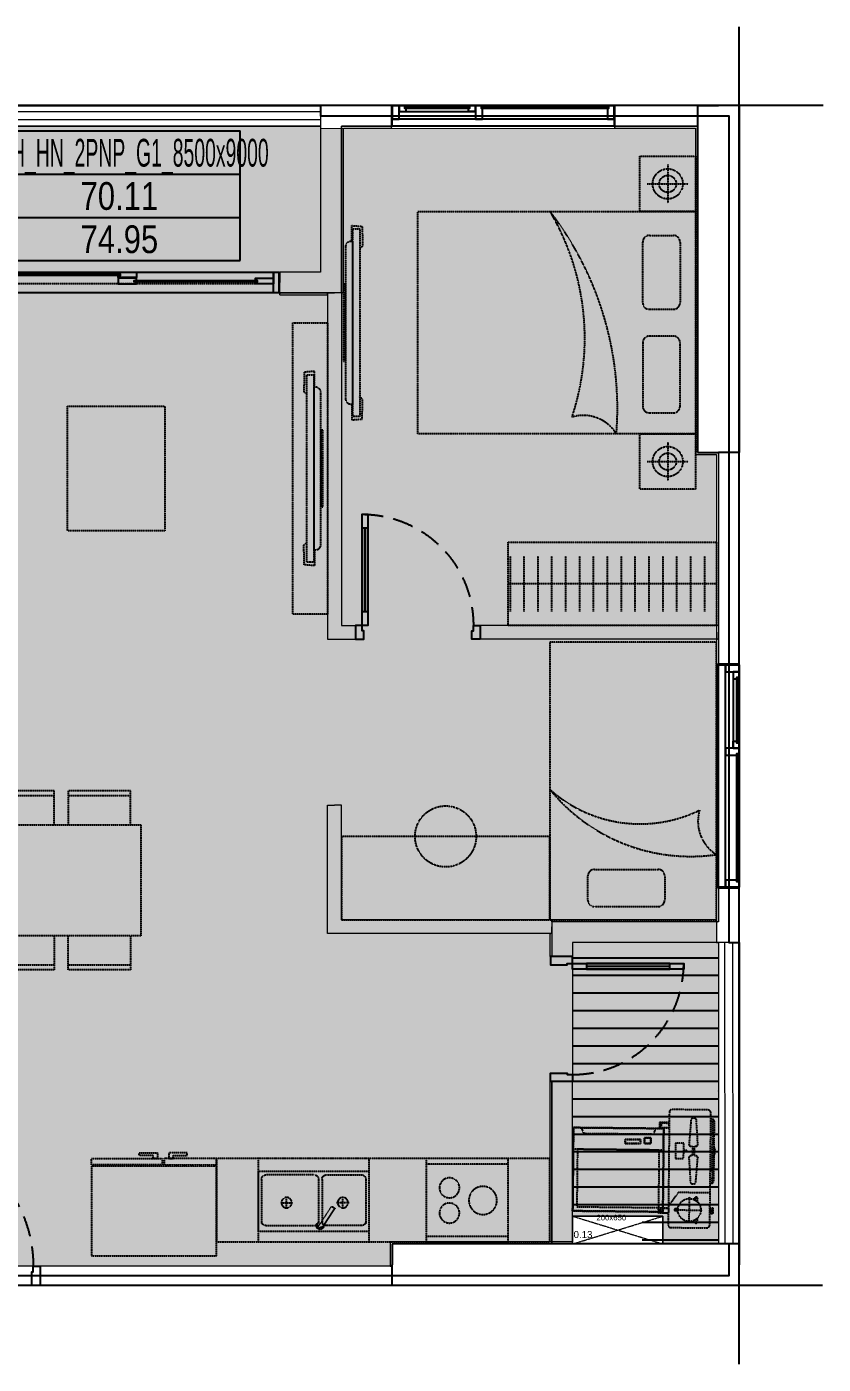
# Model space of a CAD drawing. Header units: millimetres. Extents: x -567 to 9605, y -567 to 9067.
# Drawn here: x 3868 to 9605, y -567 to 9067 of the extents above; entities that cross this region are included whole.
import ezdxf
from ezdxf.enums import TextEntityAlignment as Align

# ---------------------------------------------------------------- set-up
doc = ezdxf.new("R2010")
doc.units = ezdxf.units.MM
for name, pattern in [('3PN B$0$HIDDENX2', [0.75, 0.5, -0.25]), ('CONTINOUS', [0]), ('HIDDEN', [9.525, 6.35, -3.175]), ('HIDDENX2', [0.75, 0.5, -0.25]), ('Xref Y2-Y4 ME$0$Xref MB Y2.Y4$0$Xr_truc thang N3 tang dien hinh$0$T-Can ho$0$HIDDEN3', [0.2, 0.1, -0.1])]:
    doc.linetypes.add(name, pattern=pattern)
doc.layers.get('0').update_dxf_attribs({"color": 231})
doc.layers.get('DefPoints').update_dxf_attribs({"color": 191})
doc.layers.add('2pn+g2', color=7, linetype='Continuous', true_color=0xeecdb4)
doc.layers.add('A-AREA-WALL-CENTER', color=210, linetype='Continuous', plot=False)
for name, color, linetype in [('A-CONC', 2, 'Continuous'), ('A-DOOR', 142, 'Continuous'), ('A-FURN', 251, 'HIDDEN'), ('HATCH', 7, 'Continuous')]:
    doc.layers.add(name, color=color, linetype=linetype)
for name, color, linetype, lineweight in [('A-Dien tich TT', 152, 'HIDDENX2', 5), ('A-FNSH', 253, 'Continuous', 9), ('A-RAIL', 153, 'Continuous', 9), ('A-Truc ky thuat', 162, 'Continuous', 0), ('A-WALL-INT', 31, 'Continuous', 20), ('A-WALL-PRTN', 6, 'Continuous', 9)]:
    doc.layers.add(name, color=color, linetype=linetype, lineweight=lineweight)
doc.styles.add('VTK_Arial', font='arial.ttf', dxfattribs={"width": 0.8})
doc.styles.add('Xref Y2-Y4 ME$0$Xref MB Y2.Y4$0$Xr_truc thang N3 tang dien hinh$0$T-Can ho$0$Arial', font='arial.ttf')

# ---------------------------------------------------------------- blocks, each defined once
blk = doc.blocks.new('*U10')
blk.add_lwpolyline([(0, 0), (0, 200), (650, 200), (650, 0)], close=True)
at = {"linetype": 'Xref Y2-Y4 ME$0$Xref MB Y2.Y4$0$Xr_truc thang N3 tang dien hinh$0$T-Can ho$0$HIDDEN3'}
for points in [[(0, 0), (650, 200)], [(0, 200), (650, 0)]]:
    blk.add_lwpolyline(points, dxfattribs=at)
at = {"style": 'Xref Y2-Y4 ME$0$Xref MB Y2.Y4$0$Xr_truc thang N3 tang dien hinh$0$T-Can ho$0$Arial'}
blk.add_text('0.13', height=50, dxfattribs=at).set_placement((6.6, 42.7))
blk.add_attdef('--', text='', height=88, dxfattribs=at).set_placement((126.6, 189.6), align=Align.MIDDLE_CENTER)
blk = doc.blocks.new('*U22')
at = {"linetype": 'HIDDEN', "ltscale": 0.3}
for p, q in [((75, 644.4), (75, 400)), ((525, 644.4), (75, 644.4)), ((75, 608.9), (525, 608.9)), ((525, 400), (525, 644.4)), ((1075, 644.4), (625, 644.4)), ((625, 644.4), (625, 400)), ((625, 608.9), (1075, 608.9)), ((1075, 400), (1075, 644.4)), ((1625, 644.4), (1175, 644.4)), ((1175, 644.4), (1175, 400)), ((1175, 608.9), (1625, 608.9)), ((1625, 400), (1625, 644.4)), ((1700, 400), (0, 400)), ((0, 400), (0, -400)), ((1700, -400), (1700, 400)), ((0, -400), (1700, -400)), ((75, -644.4), (75, -400)), ((525, -400), (525, -644.4)), ((625, -644.4), (625, -400)), ((1075, -400), (1075, -644.4)), ((1175, -644.4), (1175, -400)), ((1625, -400), (1625, -644.4)), ((525, -608.9), (75, -608.9)), ((525, -644.4), (75, -644.4)), ((1075, -608.9), (625, -608.9)), ((1075, -644.4), (625, -644.4)), ((1625, -608.9), (1175, -608.9)), ((1625, -644.4), (1175, -644.4))]:
    blk.add_line(p, q, dxfattribs=at)
blk = doc.blocks.new('*U40')
at = {"linetype": 'HIDDEN', "ltscale": 0.3}
for p, q in [((650, 0), (0, 0)), ((0, 0), (0, -600)), ((0, 0), (0, -444.2)), ((0, 0), (650, 0)), ((650, -600), (650, 0)), ((650, 0), (650, -444.2)), ((30, -30), (620, -30)), ((30, -444.2), (30, -30)), ((620, -30), (620, -444.2)), ((0, -600), (0, -444.2)), ((650, -444.2), (0, -444.2)), ((620, -444.2), (30, -444.2)), ((650, -600), (650, -444.2)), ((56.2, -600), (72.3, -559.6)), ((72.3, -559.6), (577.7, -559.6)), ((373.1, -490.4), (373.1, -518.1)), ((483.8, -490.4), (373.1, -490.4)), ((373.1, -518.1), (483.8, -518.1)), ((483.8, -518.1), (483.8, -490.4)), ((511.5, -490.4), (511.5, -531.9)), ((557.7, -490.4), (511.5, -490.4)), ((511.5, -531.9), (557.7, -531.9)), ((557.7, -531.9), (557.7, -490.4)), ((577.7, -559.6), (593.8, -600)), ((0, -600), (650, -600)), ((0, -600), (650, -600))]:
    blk.add_line(p, q, dxfattribs=at)
for points in [[(650, -600), (0, -600), (0, 0), (650, 0)], [(650, -600), (0, -600), (0, -444.2), (0, 0), (650, 0), (650, -444.2)], [(30, -444.2), (30, -30), (620, -30), (620, -444.2)], [(483.8, -518.1), (373.1, -518.1), (373.1, -490.4), (483.8, -490.4)], [(557.7, -531.9), (511.5, -531.9), (511.5, -490.4), (557.7, -490.4)]]:
    blk.add_lwpolyline(points, close=True, dxfattribs=at)
blk = doc.blocks.new('F-PN-GIUONG-2000X1200')
at = {"linetype": 'HIDDEN', "ltscale": 0.3}
for p, q in [((141.8, -274.7), (315, -274.7)), ((93.9, -779.9), (93.9, -322.5)), ((362.9, -322.5), (362.9, -779.9)), ((315, -827.8), (141.8, -827.8))]:
    blk.add_line(p, q, dxfattribs=at)
blk.add_lwpolyline([(0, 0), (0, -1200), (2000, -1200), (2000, 0)], close=True, dxfattribs=at)
for centre, radius, start, end in [((1762.2, -1014.2), 1306, 129.05616, 188.18057), ((1666.4, -651.3), 976.1, 138.14511, 206.02065), ((141.8, -322.5), 47.8, 90, 180), ((315, -322.5), 47.8, 0, 90), ((141.8, -779.9), 47.8, 180, 270), ((315, -779.9), 47.8, 270, 0), ((708.4, -1349.5), 281.8, 73.3332, 147.96181)]:
    blk.add_arc(centre, radius, start, end, dxfattribs=at)
blk = doc.blocks.new('*U41')
at = {"linetype": 'HIDDEN', "ltscale": 0.3}
blk.add_lwpolyline([(600, 0), (0, 0), (0, -1500), (600, -1500)], close=True, dxfattribs=at)
blk.add_circle((600, -750), 220, dxfattribs=at)
blk = doc.blocks.new('E-CHUNG-CUCNONG-DH')
at = {"linetype": 'HIDDEN', "ltscale": 0.3}
for p, q in [((292.8, 313.7), (311.7, 313.7)), ((302.2, 304.3), (302.2, 323.2)), ((-127.5, 157.6), (-127.5, 194.3)), ((221.4, 195.2), (205, 204.7)), ((217.9, 208.1), (208.5, 191.8)), ((297.5, 56.8), (297.5, 245.7)), ((373.6, 195.2), (390, 204.7)), ((386.5, 191.8), (377.1, 208.1)), ((391.9, 151.3), (203.1, 151.3)), ((288.1, 53.9), (306.9, 53.9)), ((297.5, 63.4), (297.5, 44.5)), ((-302.2, -61.4), (-321.1, -61.4)), ((-311.7, -51.9), (-311.7, -70.8)), ((292.8, -61.4), (311.7, -61.4)), ((302.2, -51.9), (302.2, -70.8))]:
    blk.add_line(p, q, dxfattribs=at)
blk.add_lwpolyline([(-406.1, 0), (406.1, 0, 0.414214), (425, 18.9), (425, 275.9, 0.414214), (401.4, 299.6), (-401.4, 299.6, 0.414214), (-425, 275.9), (-425, 18.9, 0.414214)], format="xyb", close=True, dxfattribs=at)
for points in [[(-363.6, 299.6), (-357.7, 314.3, -0.306678), (-344.6, 323.2), (89.6, 323.2, -0.306678), (102.7, 314.3), (108.6, 299.6)], [(219, 177.2), (205.8, 194.1, -0.677033), (214.5, 209.3), (235.8, 206.2)], [(359.2, 206.2), (380.5, 209.3, -0.677033), (389.2, 194.1), (376, 177.2)], [(314.2, 70.4), (306.3, 50.4, -0.677033), (288.7, 50.4), (280.8, 70.4)]]:
    blk.add_lwpolyline(points, format="xyb", dxfattribs=at)
for points in [[(102.7, 314.3), (-357.7, 314.3)], [(250.3, 0), (250.3, 16.2), (170, 72.6), (170, 299.6)], [(286.2, 323.2), (286.2, 299.6)], [(318.3, 323.2), (318.3, 299.6)], [(-134.4, 106.2), (-134.4, 128.2), (-120.6, 128.2), (-120.6, 106.2)], [(-327.7, -70.8), (-327.7, 0)], [(-295.6, -70.8), (-295.6, 0)], [(286.2, -70.8), (286.2, 0)], [(318.3, -70.8), (318.3, 0)]]:
    blk.add_lwpolyline(points, dxfattribs=at)
for points in [[(283.3, 299.6), (321.1, 299.6), (321.1, 323.2), (283.3, 323.2)], [(-182.9, 47.4), (-72.1, 47.4), (-72.1, 106.2), (-182.9, 106.2)], [(283.3, 0), (321.1, 0), (321.1, -70.8), (283.3, -70.8)], [(-292.8, 0), (-330.6, 0), (-330.6, -70.8), (-292.8, -70.8)]]:
    blk.add_lwpolyline(points, close=True, dxfattribs=at)
for centre, radius in [((302.2, 313.7), 4.72), ((297.5, 151.3), 82.6), ((-311.7, -61.4), 4.72), ((302.2, -61.4), 4.72)]:
    blk.add_circle(centre, radius, dxfattribs=at)
blk.add_arc((-127.5, 257.1), 75.6, 61.04446, 118.95554, dxfattribs=at)
for points, weights, knots in [([(-162.1, 193.1), (-162.1, 188.2), (-162.1, 183.3), (-148.2, 183.3), (-134.3, 183.3), (-134.3, 175.9), (-134.3, 168.6), (-148.2, 168.6), (-162.1, 168.6), (-162.1, 163.7), (-162.1, 158.8), (-162.1, 152.4), (-166.6, 148), (-171, 143.6), (-177.1, 144.2), (-264, 150.3), (-350.9, 156.5), (-363.6, 157.6), (-363.6, 171.1), (-363.6, 175.9), (-363.6, 180.7), (-363.6, 194.3), (-350.9, 195.4), (-264, 201.6), (-177.1, 207.7), (-171, 208.2), (-166.6, 203.9), (-162.1, 199.5), (-162.1, 193.1)], [1, 1, 1, 1, 1, 1, 1, 1, 1, 1, 1, 0.916058650995, 1, 0.916058650995, 1, 1, 1, 0.734760240583, 1, 1, 1, 0.734760240583, 1, 1, 1, 0.916058650995, 1, 0.916058650995, 1], [0, 0, 0, 1, 1, 2, 2, 3, 3, 4, 4, 5, 5, 5.825313, 5.825313, 6.650626, 6.650626, 7.650626, 7.650626, 9.141593, 9.141593, 10.141593, 10.141593, 11.632559, 11.632559, 12.632559, 12.632559, 13.457872, 13.457872, 14.283185, 14.283185, 14.283185]), ([(95.9, 156.5), (9, 150.3), (-77.9, 144.2), (-84, 143.6), (-88.4, 148), (-92.9, 152.4), (-92.9, 158.8), (-92.9, 163.7), (-92.9, 168.6), (-106.8, 168.6), (-120.7, 168.6), (-120.7, 175.9), (-120.7, 183.3), (-106.8, 183.3), (-92.9, 183.3), (-92.9, 188.2), (-92.9, 193.1), (-92.9, 199.5), (-88.4, 203.9), (-84, 208.2), (-77.9, 207.7), (9, 201.6), (95.9, 195.4), (108.6, 194.3), (108.6, 180.7), (108.6, 175.9), (108.6, 171.1), (108.6, 157.6), (95.9, 156.5)], [1, 1, 1, 0.916058650995, 1, 0.916058650995, 1, 1, 1, 1, 1, 1, 1, 1, 1, 1, 1, 0.916058650995, 1, 0.916058650995, 1, 1, 1, 0.734760240583, 1, 1, 1, 0.734760240583, 1], [0, 0, 0, 1, 1, 1.825313, 1.825313, 2.650626, 2.650626, 3.650626, 3.650626, 4.650626, 4.650626, 5.650626, 5.650626, 6.650626, 6.650626, 7.650626, 7.650626, 8.475939, 8.475939, 9.301253, 9.301253, 10.301253, 10.301253, 11.792219, 11.792219, 12.792219, 12.792219, 14.283185, 14.283185, 14.283185])]:
    blk.add_rational_spline(points, weights, degree=2, knots=knots, dxfattribs=at)
blk = doc.blocks.new('*U35')
at = {"linetype": 'HIDDEN', "ltscale": 0.3}
blk.add_line((2160, 85), (40, 85), dxfattribs=at)
for p, q in [((158.1, 15.5), (158.1, 24.5)), ((1160.6, 60.5), (1160.6, 69.5))]:
    blk.add_line(p, q)
blk.add_lwpolyline([(0, 0), (2200, 0), (2200, 150), (0, 150)], close=True)
for points in [[(40, 54.5), (40, 0), (0, 0), (0, 150), (40, 150), (40, 0), (40, 0), (40, 54.5)], [(2160, 54.5), (2160, 0), (2200, 0), (2200, 150), (2160, 150), (2160, 0), (2160, 0), (2160, 54.5)], [(155, 0), (40, 0), (40, 10), (40, 10), (40, 40), (155, 40), (162, 40), (170, 40), (170, 25), (155, 25), (155, 15)], [(155, 0), (162, 0), (170, 0), (170, 15), (155, 15)], [(158.1, 15.5), (1054, 15.5), (1054, 24.5), (158.1, 24.5)], [(1172.5, 45), (1042.5, 45), (1042.5, 45), (1042.5, 45), (1042.5, 85), (1157.5, 85), (1164.5, 85), (1172.5, 85), (1172.5, 70), (1157.5, 70), (1157.5, 60), (1172.5, 60), (1172.5, 45)], [(1042.5, 0), (1172.5, 0), (1172.5, 0), (1172.5, 0), (1172.5, 40), (1057.5, 40), (1050.5, 40), (1042.5, 40), (1042.5, 25), (1057.5, 25), (1057.5, 15), (1042.5, 15), (1042.5, 0)], [(1160.6, 60.5), (2042, 60.5), (2042, 69.5), (1160.6, 69.5)], [(2160, 45), (2160, 45), (2160, 85), (2045.5, 85), (2038.5, 85), (2030.5, 85), (2030.5, 70), (2045.5, 70), (2045.5, 60)], [(2045.5, 60), (2030.5, 60), (2030.5, 45), (2160, 45), (2160, 45), (2160, 45), (2160, 45)]]:
    blk.add_lwpolyline(points)
blk = doc.blocks.new('*U45')
blk.add_line((2925, 150), (0, 150))
for points in [[(0, 150), (2925, 150), (2925, 0), (0, 0)], [(0, 105), (2925, 105), (2925, 45), (0, 45)]]:
    blk.add_lwpolyline(points, close=True)
blk = doc.blocks.new('*U38')
blk.add_line((-100, -70), (-850, -70))
for points in [[(140, 0), (140, -60), (40, -60), (40, -50), (0, -50), (0, 0)], [(0, -50), (-950, -50), (-950, -90), (0, -90)], [(-100, -50), (-100, -90), (-850, -90), (-850, -50)], [(140, -1050), (140, -990), (40, -990), (40, -1000), (0, -1000), (0, -1050)]]:
    blk.add_lwpolyline(points, close=True)
at = {"linetype": '3PN B$0$HIDDENX2', "ltscale": 300}
blk.add_arc((0, -50), 950, 180, 270, dxfattribs=at)
blk = doc.blocks.new('F-PK-BANSOAN-01')
at = {"linetype": 'HIDDEN', "ltscale": 0.3}
blk.add_lwpolyline([(-700, -900), (-700, 0), (0, 0), (0, -900)], close=True, dxfattribs=at)
blk = doc.blocks.new('F-PK-TV-01')
at = {"linetype": 'HIDDEN', "ltscale": 0.3}
for points in [[(0, -113.8), (0, 0), (-73.9, -5.9), (-77.3, -148.1), (-56.2, -164.8)], [(0, -1285.4), (0, -1399.2), (-73.9, -1393.3), (-77.3, -1251.1), (-56.2, -1234.4)]]:
    blk.add_lwpolyline(points, dxfattribs=at)
for points in [[(-6.2, -1374.6), (-56.2, -1374.6), (-56.2, -24.6), (-6.2, -24.6)], [(60, -422.7), (45.8, -422.7), (45.8, -976.5), (60, -976.5)]]:
    blk.add_lwpolyline(points, close=True, dxfattribs=at)
blk.add_lwpolyline([(-6.2, -1285.4), (7.4, -1285.4, 0.414214), (45.8, -1247), (45.8, -152.2, 0.414214), (7.4, -113.8), (-6.2, -113.8)], format="xyb", close=True, dxfattribs=at)
blk = doc.blocks.new('F-PN-DONGIUONG-01')
at = {"linetype": 'HIDDEN', "ltscale": 0.3}
for p, q in [((-200, -348.1), (-200, -51.9)), ((-338.8, -200), (-61.2, -200))]:
    blk.add_line(p, q, dxfattribs=at)
blk.add_lwpolyline([(0, -400), (-400, -400), (-400, 0), (0, 0)], close=True, dxfattribs=at)
for radius in [108.5, 61.3]:
    blk.add_circle((-200, -200), radius, dxfattribs=at)
blk = doc.blocks.new('*U44')
at = {"linetype": 'HIDDEN', "ltscale": 0.3}
for p, q in [((86.1, 499.5), (86.1, 101.1)), ((186.1, 499.5), (186.1, 101.1)), ((286.1, 499.5), (286.1, 101.1)), ((386.1, 499.5), (386.1, 101.1)), ((486.1, 499.5), (486.1, 101.1)), ((586.1, 499.5), (586.1, 101.1)), ((686.1, 499.5), (686.1, 101.1)), ((786.1, 499.5), (786.1, 101.1)), ((886.1, 499.5), (886.1, 101.1)), ((986.1, 499.5), (986.1, 101.1)), ((1086.1, 499.5), (1086.1, 101.1)), ((1186.1, 499.5), (1186.1, 101.1)), ((1286.1, 499.5), (1286.1, 101.1)), ((1386.1, 499.5), (1386.1, 101.1)), ((1486.1, 499.5), (1486.1, 101.1)), ((0, 300), (1500, 300))]:
    blk.add_line(p, q, dxfattribs=at)
blk.add_lwpolyline([(0, 0), (1500, 0), (1500, 600), (0, 600)], close=True, dxfattribs=at)
blk = doc.blocks.new('*U36')
blk.add_line((0, -150), (1600, -150))
at = {"ltscale": 2000}
for points in [[(0, 0), (0, -150), (-5, -150), (-5, 0)], [(1605, 0), (1605, -150), (1600, -150), (1600, 0)]]:
    blk.add_lwpolyline(points, close=True, dxfattribs=at)
for points in [[(1600, 0), (0, 0), (0, -100), (1600, -100)], [(0, 0), (50, 0), (50, -100), (0, -100)], [(950, 0), (1000, 0), (1000, -100), (950, -100)], [(1000, 0), (1550, 0), (1550, -45), (1000, -45)], [(1050, 0), (1000, 0), (1000, -45), (1050, -45)], [(1500, 0), (1550, 0), (1550, -45), (1500, -45)], [(1550, 0), (1600, 0), (1600, -100), (1550, -100)], [(40, -10), (960, -10), (960, -20), (40, -20)], [(1040, -10), (1510, -10), (1510, -20), (1040, -20)]]:
    blk.add_lwpolyline(points, close=True)
blk = doc.blocks.new('*U46')
blk.add_line((-100, -70), (-700, -70))
for points in [[(100, 0), (100, -60), (40, -60), (40, -50), (0, -50), (0, 0)], [(0, -50), (-800, -50), (-800, -90), (0, -90)], [(-100, -50), (-100, -90), (-700, -90), (-700, -50)], [(100, -900), (100, -840), (40, -840), (40, -850), (0, -850), (0, -900)]]:
    blk.add_lwpolyline(points, close=True)
at = {"linetype": '3PN B$0$HIDDENX2', "ltscale": 300}
blk.add_arc((0, -50), 800, 180, 270, dxfattribs=at)
blk = doc.blocks.new('*U47')
blk.add_line((2170, 150), (0, 150))
for points in [[(0, 150), (2170, 150), (2170, 0), (0, 0)], [(0, 105), (2170, 105), (2170, 45), (0, 45)]]:
    blk.add_lwpolyline(points, close=True)
blk = doc.blocks.new('*U48')
blk.add_line((-100, 70), (-700, 70))
for points in [[(160, 900), (160, 840), (40, 840), (40, 850), (0, 850), (0, 900)], [(0, 50), (-800, 50), (-800, 90), (0, 90)], [(-100, 50), (-100, 90), (-700, 90), (-700, 50)], [(160, 0), (160, 60), (40, 60), (40, 50), (0, 50), (0, 0)]]:
    blk.add_lwpolyline(points, close=True)
at = {"linetype": '3PN B$0$HIDDENX2', "ltscale": 300}
blk.add_arc((0, 50), 800, 90, 180, dxfattribs=at)
blk = doc.blocks.new('*U50')
at = {"linetype": 'HIDDEN', "ltscale": 0.3}
for points in [[(2100, 0), (2100, -250), (0, -250), (0, 0)], [(773.1, -33.8), (773.1, -48), (1326.9, -48), (1326.9, -33.8)], [(1725, -100), (1725, -150), (375, -150), (375, -100)]]:
    blk.add_lwpolyline(points, close=True, dxfattribs=at)
for points in [[(464.2, -93.8), (350.4, -93.8), (356.3, -167.7), (498.5, -171.1), (515.2, -150)], [(1635.8, -93.8), (1749.6, -93.8), (1743.7, -167.7), (1601.5, -171.1), (1584.8, -150)]]:
    blk.add_lwpolyline(points, dxfattribs=at)
blk.add_lwpolyline([(1635.8, -100), (1635.8, -86.3, 0.414214), (1597.4, -48), (502.6, -48, 0.414214), (464.2, -86.3), (464.2, -100)], format="xyb", close=True, dxfattribs=at)
blk = doc.blocks.new('E-BEP-BEP-03LO')
at = {"ltscale": 0.3}
blk.add_lwpolyline([(560, -590), (40, -590), (40, 0), (560, 0)], close=True, dxfattribs=at)
for centre, radius in [((298.3, -181.4), 101.2), ((207.6, -422.3), 72), ((389.1, -422.3), 72)]:
    blk.add_circle(centre, radius, dxfattribs=at)
at = {"layer": 'DefPoints', "color": 250, "linetype": 'HIDDEN', "ltscale": 0.3}
blk.add_lwpolyline([(0, 0), (600, 0), (600, -590), (0, -590)], close=True, dxfattribs=at)
blk = doc.blocks.new('E-BEP-BORUABAT-02')
at = {"ltscale": 0.3}
for p, q in [((25, -452.2), (25, -132.2)), ((55, -117.2), (405, -117.2)), ((435, -452.2), (435, -132.2)), ((460, -452.2), (460, -132.2)), ((745, -117.2), (490, -117.2)), ((775, -452.2), (775, -132.2)), ((404.5, -482.2), (55.5, -482.2)), ((490.5, -482.2), (744.5, -482.2))]:
    blk.add_line(p, q, dxfattribs=at)
at = {"ltscale": 0.3, "extrusion": (-1.67159e-29, -3.30872e-24, -1)}
for p, q in [((160, -282.2), (250, -282.2)), ((205, -237.2), (205, -327.2)), ((655, -282.2), (565, -282.2)), ((610, -237.2), (610, -327.2))]:
    blk.add_line(p, q, dxfattribs=at)
at = {"ltscale": 0.3}
blk.add_lwpolyline([(800, -507.2), (0, -507.2), (0, -77.2), (800, -77.2)], close=True, dxfattribs=at)
for points in [[(457.3, -93.9), (551.5, -238.7)], [(526.8, -252.8), (432.7, -108)]]:
    blk.add_lwpolyline(points, dxfattribs=at)
for centre in [(205, -282.2), (610, -282.2)]:
    blk.add_circle(centre, 37.5, dxfattribs=at)
for centre, radius, start, end in [((445.5, -115.7), 25.7, 331.89153, 264.77328), ((55, -147.2), 30, 89.99971, 179.99971), ((404.9, -147.2), 30.1, 0.12016, 89.94977), ((445, -115.9), 14.2, 29.73488, 209.73488), ((490.1, -147.2), 30.1, 90.04965, 179.87926), ((745, -147.2), 30, 359.99971, 89.99971), ((527.9, -226), 26.9, 267.84409, 331.62567), ((55.4, -451.7), 30.4, 180.80983, 270.13661), ((404.2, -451.4), 30.8, 270.61845, 358.50448), ((490.8, -451.4), 30.8, 181.49494, 269.38097), ((744.6, -451.7), 30.4, 269.86281, 359.18959)]:
    blk.add_arc(centre, radius, start, end, dxfattribs=at)
at = {"layer": 'DefPoints', "color": 250, "linetype": 'HIDDEN', "ltscale": 0.3}
blk.add_lwpolyline([(800, -600), (0, -600), (0, 0), (800, 0)], close=True, dxfattribs=at)
blk = doc.blocks.new('*U57')
at = {"ltscale": 0.3}
blk.add_lwpolyline([(600, 2400), (0, 2400), (0, 0), (600, 0)], close=True, dxfattribs=at)
blk = doc.blocks.new('DT-CAN')
at = {"layer": 'DefPoints'}
for p, q in [((-870.7, 0), (870.7, 0)), ((-870.7, -934.4), (-870.7, 0)), ((870.7, -934.4), (870.7, 0)), ((-870.7, -311.5), (870.7, -311.5)), ((-870.7, -622.9), (870.7, -622.9)), ((-870.7, -934.4), (870.7, -934.4))]:
    blk.add_line(p, q, dxfattribs=at)
at = {"layer": 'DefPoints', "color": 7, "style": 'VTK_Arial', "width": 0.5}
blk.add_attdef('LOAICAN', text='', height=200, dxfattribs=at).set_placement((0, -257.5), align=Align.CENTER)
at = {"layer": 'DefPoints', "color": 5, "style": 'VTK_Arial', "width": 0.8}
blk.add_attdef('DT-TT', text='', height=200, dxfattribs=at).set_placement((0, -569), align=Align.CENTER)
at = {"layer": 'DefPoints', "color": 6, "style": 'VTK_Arial', "width": 0.8}
blk.add_attdef('DT-TIM', text='', height=200, dxfattribs=at).set_placement((0, -880.4), align=Align.CENTER)
blk = doc.blocks.new('F-PN-GIUONG-2000X1600')
at = {"linetype": 'HIDDEN', "ltscale": 0.3}
for p, q in [((332.5, -150.5), (159.2, -150.5)), ((111.4, -198.4), (111.4, -655.8)), ((380.4, -655.8), (380.4, -198.4)), ((159.2, -703.7), (332.5, -703.7)), ((111.4, -1381), (111.4, -944.2)), ((159.2, -896.3), (332.5, -896.3)), ((380.4, -944.2), (380.4, -1381)), ((332.5, -1428.8), (159.2, -1428.8))]:
    blk.add_line(p, q, dxfattribs=at)
blk.add_lwpolyline([(2000, 0), (2000, -1600), (0, -1600), (0, 0), (2000, 0)], dxfattribs=at)
for centre, radius, start, end in [((2879.5, -182.5), 2316.9, 175.48135, 217.72002), ((808.7, 149.5), 281.8, 212.03819, 286.6668), ((159.2, -198.4), 47.8, 90, 180), ((332.5, -198.4), 47.8, 0, 90), ((2591, -687.7), 1793.5, 161.56279, 210.57443), ((159.2, -655.8), 47.8, 180, 270), ((332.5, -655.8), 47.8, 270, 0), ((159.2, -944.2), 47.8, 90, 180), ((332.5, -944.2), 47.8, 0, 90), ((159.2, -1381), 47.8, 180, 270), ((332.5, -1381), 47.8, 270, 0)]:
    blk.add_arc(centre, radius, start, end, dxfattribs=at)
blk = doc.blocks.new('*U91')
at = {"linetype": 'HIDDEN', "ltscale": 0.3, "extrusion": (0, 0, -1)}
for p, q in [((0, 700), (376, 700)), ((0, 654.3), (0, 700)), ((211.6, 740.1), (343.1, 740.1)), ((211.6, 720.8), (211.6, 740.1)), ((311.6, 720.8), (211.6, 720.8)), ((311.6, 700), (311.6, 720.8)), ((343.1, 700), (311.6, 700)), ((343.1, 740.1), (343.1, 700)), ((376, 700), (376, 654.3)), ((900, 700), (392, 700)), ((392, 700), (392, 654.3)), ((556.4, 740.1), (424.9, 740.1)), ((424.9, 740.1), (424.9, 700)), ((424.9, 700), (456.4, 700)), ((456.4, 700), (456.4, 720.8)), ((456.4, 720.8), (556.4, 720.8)), ((556.4, 720.8), (556.4, 740.1)), ((900, 654.3), (900, 700)), ((376, 654.3), (0, 654.3)), ((0, 0), (0, 645.2)), ((0, 645.2), (900, 645.2)), ((392, 654.3), (900, 654.3)), ((900, 645.2), (900, 0)), ((900, 0), (0, 0))]:
    blk.add_line(p, q, dxfattribs=at)

msp = doc.modelspace()

# ---------------------------------------------------------------- hatches: boundary and pattern name
at = {"layer": '2pn+g2', "ltscale": 0.3}
h = msp.add_hatch(color=256, dxfattribs=at)
h.dxf.hatch_style = 1
h.paths.add_polyline_path([(3060, 7500), (3260, 7500), (3260, 7300), (3060, 7300)], flags=16)
h.paths.add_polyline_path([(165, 8335), (3060, 8335), (3060, 8350), (5985, 8350), (5985, 8336.3), (8685, 8334.1), (8685, 5985), (8835, 5985), (8835, 2470), (8850, 2470), (8850, 1400), (8850.1, 1401.5), (8850, 301.5), (8450, 300), (8450, 500), (7800, 500), (7800, 315), (6485, 315), (6485, 140), (2095, 140), (2095, 153.7), (165, 156.3), (165, 1975), (1040, 1975), (1040, 2415), (165, 2415), (165, 2515), (85, 2515), (85, 3615), (70, 3615), (70, 5985), (165, 5985)])
at = {"layer": 'HATCH'}
h = msp.add_hatch(dxfattribs=at)
h.set_pattern_fill('ANSI31', color=251, scale=40, angle=135)
h.set_pattern_definition([(180, (-23248.37, -686.52), (-1e-14, -127), [])])
h.paths.add_polyline_path([(8850, 300), (8300, 300), (8300, 550.1), (7800, 550.1), (7800, 1490), (7800, 1550), (7800, 2290), (7800, 2400), (8850, 2400)])

# ---------------------------------------------------------------- linework, layer by layer
at = {"layer": 'A-AREA-WALL-CENTER'}
msp.add_lwpolyline([(0, 8425), (3060, 8425), (3060, 8500), (5985, 8500), (5985, 8425), (8925, 8425), (8925, 2470), (9000, 2470), (9000, 300), (8925, 300), (8925, 70), (0, 70)], close=True, dxfattribs=at)
at = {"layer": 'A-CONC'}
for p, q in [((8700, 8500), (8850, 8500)), ((8700, 8500), (8700, 6000)), ((9000, 8500), (8850, 8500)), ((9000, 8500), (9000, 6000)), ((8700, 6000), (8850, 6000)), ((9000, 6000), (8850, 6000)), ((9000, 300), (6500, 300)), ((6500, 300), (6500, 150)), ((9000, 300), (9000, 150)), ((6500, 0), (6500, 150)), ((9000, 0), (9000, 150)), ((9000, 0), (6500, 0))]:
    msp.add_line(p, q, dxfattribs=at)
at = {"layer": 'A-Dien tich TT', "linetype": 'CONTINOUS'}
msp.add_lwpolyline([(3060, 8350), (5985, 8350), (5985, 8350), (5985, 8336.3), (8685, 8334.1), (8685, 5985), (8835, 5985), (8835, 2470), (8850, 2470), (8850, 1400), (8850.1, 1401.5), (8850, 301.5), (8450, 300), (8450, 500), (7800, 500), (7800, 315), (6485, 315), (6485, 140), (2095, 140)], dxfattribs=at)
at = {"layer": 'A-FNSH'}
for p, q in [((6135, 7149.8), (6135, 8350)), ((6135, 8350), (6495, 8350)), ((6150, 7149.8), (6150, 8335)), ((6150, 8335), (6495, 8335)), ((6495, 8350), (6495, 8342.5)), ((6495, 8335), (6495, 8342.5)), ((8105, 8350), (8105, 8342.5)), ((8105, 8350), (8700, 8350)), ((8105, 8335), (8105, 8342.5)), ((8105, 8335), (8685, 8335)), ((8685, 8335), (8685, 5985)), ((8700, 8350), (8700, 6000)), ((5690, 7150), (5690, 7142.5)), ((5690, 7150), (6035, 7150)), ((5690, 7135), (5690, 7142.5)), ((5690, 7135), (6035, 7135)), ((6035, 7150), (6035, 7142.5)), ((6035, 7135), (6035, 7142.5)), ((6135, 7149.8), (6142.5, 7149.8)), ((6150, 7149.8), (6142.5, 7149.8)), ((8685, 5985), (8835, 5985)), ((8700, 6000), (8850, 6000)), ((8835, 5985), (8835, 4755)), ((8850, 6000), (8850, 4755)), ((8835, 4755), (8842.5, 4755)), ((8850, 4755), (8842.5, 4755)), ((8835, 4655), (8842.5, 4655)), ((8835, 4655), (8835, 4475)), ((8850, 4655), (8842.5, 4655)), ((8850, 4655), (8850, 4475)), ((8835, 4475), (8842.5, 4475)), ((8850, 4475), (8842.5, 4475)), ((8835, 2870), (8842.5, 2870)), ((8835, 2870), (8835, 2635)), ((8835, 2865), (8842.5, 2865)), ((8835, 2865), (8835, 2620)), ((8850, 2870), (8842.5, 2870)), ((8850, 2865), (8842.5, 2865)), ((8850, 2870), (8850, 2620)), ((8850, 2865), (8850, 2620)), ((8835, 2635), (7650, 2635)), ((7650, 2635), (7650, 2627.5)), ((7650, 2620), (7650, 2627.5)), ((8850, 2620), (7650, 2620)), ((8835, 2620), (8842.5, 2620)), ((8850, 2620), (8842.5, 2620)), ((7635, 2535), (7642.5, 2535)), ((7635, 2535), (7635, 2370)), ((7650, 2535), (7642.5, 2535)), ((7650, 2535), (7650, 2370)), ((7800, 2470), (7800, 1520)), ((7635, 2370), (7642.5, 2370)), ((7650, 2370), (7642.5, 2370)), ((7635, 1470), (7642.5, 1470)), ((7635, 1470), (7635, 315)), ((7650, 1470), (7642.5, 1470)), ((7650, 1470), (7650, 300)), ((7635, 315), (6485, 315)), ((6485, 315), (6485, 140)), ((7650, 300), (6500, 300)), ((6500, 300), (6500, 140)), ((6485, 140), (6492.5, 140)), ((6500, 140), (6492.5, 140))]:
    msp.add_line(p, q, dxfattribs=at)
at = {"layer": 'A-WALL-INT'}
for p, q in [((6035, 7150), (6085, 7150)), ((6035, 7150), (6035, 4655)), ((6135, 7150), (6085, 7150)), ((6135, 7150), (6135, 4755)), ((6135, 4755), (6235, 4755)), ((6235, 4755), (6235, 4705)), ((8850, 4755), (7135, 4755)), ((7135, 4755), (7135, 4705)), ((8850, 4755), (8850, 4705)), ((6035, 4655), (6235, 4655)), ((6235, 4655), (6235, 4705)), ((7135, 4655), (7135, 4705)), ((8850, 4655), (7135, 4655)), ((8850, 4655), (8850, 4705)), ((6035, 2535), (6035, 3460)), ((6035, 3460), (6085, 3460)), ((6135, 3460), (6085, 3460)), ((6135, 2635), (6135, 3460)), ((7650, 2635), (6135, 2635)), ((7650, 2635), (7650, 2585)), ((7650, 2535), (6035, 2535)), ((7650, 2535), (7650, 2585)), ((6500, 140), (3965, 140)), ((3965, 140), (3965, 70)), ((6500, 140), (6500, 70)), ((3965, 0), (3965, 70)), ((6500, 0), (6500, 70)), ((6500, 0), (3965, 0))]:
    msp.add_line(p, q, dxfattribs=at)
at = {"layer": 'A-WALL-PRTN'}
for p, q in [((6495, 8500), (5985, 8500)), ((5985, 8500), (5985, 7300)), ((6495, 8500), (6495, 8425)), ((8700, 8500), (8105, 8500)), ((8105, 8500), (8105, 8425)), ((8700, 8500), (8700, 8425)), ((6495, 8350), (6495, 8425)), ((8105, 8350), (8105, 8425)), ((8700, 8350), (8700, 8425)), ((6495, 8350), (6135, 8350)), ((6135, 8350), (6135, 7150)), ((8700, 8350), (8105, 8350)), ((5985, 7300), (5690, 7300)), ((5690, 7300), (5690, 7225)), ((5690, 7150), (5690, 7225)), ((6135, 7150), (5690, 7150)), ((8850, 6000), (8925, 6000)), ((8850, 6000), (8850, 4475)), ((9000, 6000), (8925, 6000)), ((9000, 6000), (9000, 4475)), ((8850, 4475), (8925, 4475)), ((9000, 4475), (8925, 4475)), ((8850, 2870), (8925, 2870)), ((8850, 2870), (8850, 2620)), ((9000, 2870), (8925, 2870)), ((9000, 2870), (9000, 2470)), ((8850, 2620), (7650, 2620)), ((7650, 2620), (7650, 2370)), ((9000, 2470), (7800, 2470)), ((7800, 2470), (7800, 2370)), ((7650, 2370), (7725, 2370)), ((7800, 2370), (7725, 2370)), ((7650, 300), (7650, 1470)), ((7650, 1470), (7725, 1470)), ((7800, 1470), (7725, 1470)), ((7800, 300), (7800, 1470)), ((7650, 300), (7725, 300)), ((7800, 300), (7725, 300))]:
    msp.add_line(p, q, dxfattribs=at)
at = {"layer": 'DefPoints', "ltscale": 0.3}
for p, q in [((9000, -566.6), (9000, 9066.6)), ((9605, 8500), (-561.6, 8500)), ((9600, 0), (-566.6, 0))]:
    msp.add_line(p, q, dxfattribs=at)

# ---------------------------------------------------------------- block references
at = {"layer": 'A-DOOR', "linetype": 'HIDDEN', "xscale": -1}
msp.add_blockref('*U36', (8100, 8500), dxfattribs=at)
at = {"layer": 'A-DOOR', "xscale": -1, "rotation": 180}
msp.add_blockref('*U35', (3485, 7300), dxfattribs=at)
at = {"layer": 'A-DOOR', "ltscale": 0.3, "xscale": -1, "rotation": 90}
for name, p in [('*U46', (6235, 4755)), ('*U38', (2915, 140))]:
    msp.add_blockref(name, p, dxfattribs=at)
at = {"layer": 'A-DOOR', "linetype": 'HIDDEN', "xscale": -1, "rotation": 270}
msp.add_blockref('*U36', (9000, 2870), dxfattribs=at)
at = {"layer": 'A-DOOR', "ltscale": 0.3, "rotation": 180}
msp.add_blockref('*U48', (7800, 2370), dxfattribs=at)
at = {"layer": 'A-FURN', "linetype": 'HIDDEN'}
for name, p, rotation in [('F-PN-DONGIUONG-01', (8685, 7735), 270), ('*U50', (6035, 6935), 270), ('F-PN-DONGIUONG-01', (8685, 5735), 270), ('E-CHUNG-CUCNONG-DH', (8492.4, 843.1), 269.4222066834466)]:
    msp.add_blockref(name, p, dxfattribs=dict(at, rotation=rotation))
at = {"layer": 'A-FURN'}
for name, p, rotation in [('F-PN-GIUONG-2000X1600', (8685, 6135), 180), ('F-PK-TV-01', (6210, 6235.4), 180), ('F-PK-BANSOAN-01', (4162.3, 5435), 180), ('F-PN-GIUONG-2000X1200', (7635, 2635), 89.99999999999999), ('*U41', (6135, 2635), 89.99999999999999), ('*U57', (5235, 915), 270)]:
    msp.add_blockref(name, p, dxfattribs=dict(at, rotation=rotation))
at = {"layer": 'A-FURN', "xscale": -1}
for name, p in [('*U44', (8835, 4755)), ('*U91', (5235, 215))]:
    msp.add_blockref(name, p, dxfattribs=at)
for name, p, rotation in [('*U22', (2990.5, 2918.9), 180), ('E-BEP-BORUABAT-02', (5535, 315), 180), ('E-BEP-BEP-03LO', (7335, 315), 270)]:
    msp.add_blockref(name, p, dxfattribs=dict(at, rotation=rotation))
at = {"layer": 'A-FURN', "xscale": -0.9999978343900437, "yscale": 0.9999978343900439, "zscale": 0.9999978343900437, "rotation": 179.4222066838797}
msp.add_blockref('*U40', (7800, 537.9), dxfattribs=at)
at = {"layer": 'A-RAIL', "linetype": 'HIDDEN'}
msp.add_blockref('*U45', (3060, 8350), dxfattribs=at)
at = {"layer": 'A-RAIL', "linetype": 'HIDDEN', "xscale": -1, "rotation": 270.0028439399953}
msp.add_blockref('*U47', (8850, 300), dxfattribs=at)
at = {"layer": 'A-Truc ky thuat'}
ref = msp.add_blockref('*U10', (7800, 300), dxfattribs=at)
ref.add_attrib('--', '200x650', dxfattribs={"layer": '0', "height": 40, "style": 'Xref Y2-Y4 ME$0$Xref MB Y2.Y4$0$Xr_truc thang N3 tang dien hinh$0$T-Can ho$0$Arial'}).set_placement((8078.6, 489.7), align=Align.MIDDLE_CENTER)
at = {"layer": 'DefPoints'}
msp.add_blockref('DT-CAN', (4535.4, 8316.7), dxfattribs=at).add_auto_attribs({'DT-TIM': '74.95', 'DT-TT': '70.11', 'LOAICAN': 'CHXH_HN_2PNP_G1_8500x9000'})

doc.saveas('drawing.dxf')
